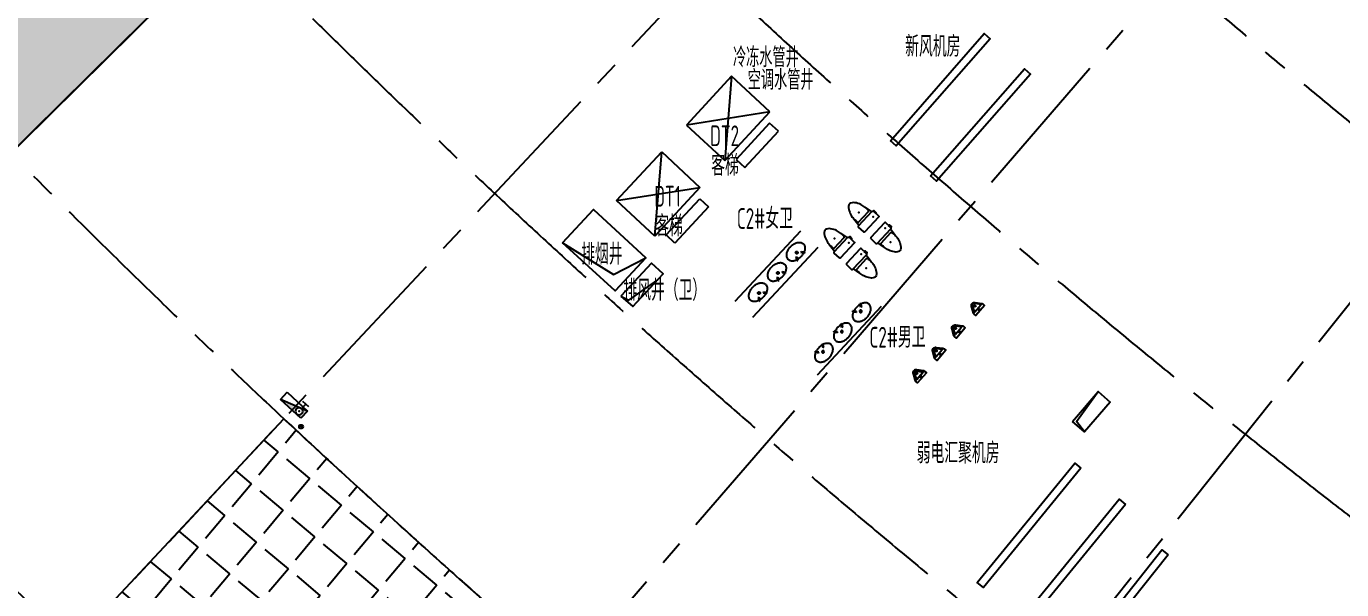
# Model space of a CAD drawing. Extents: x -668578 to 2331563, y -1202445 to 1620273.
# Drawn here: x 427372 to 460624, y 107551 to 121794 of the extents above; entities that cross this region are included whole.
import ezdxf

# ---------------------------------------------------------------- set-up
doc = ezdxf.new("R2010")
doc.units = 0
for name, pattern in [('CENTER2', [28.575, 19.05, -3.175, 3.175, -3.175]), ('Continuous-STLayerSet-Col', [0]), ('DASH', [0.35, 0.25, -0.1]), ('DASHED2', [9.525, 6.35, -3.175]), ('Y000000S0$0$CONTINOUS', [0])]:
    doc.linetypes.add(name, pattern=pattern)
doc.layers.get('0').update_dxf_attribs({"color": 8})
doc.layers.get('Defpoints').update_dxf_attribs({"color": 8})
for name, color, linetype in [('#标注', 8, 'Continuous'), ('#轴线', 8, 'CENTER2'), ('A-AL', 8, 'Continuous'), ('A-BEAM-PLAN-C', 8, 'Continuous'), ('A-DIMS-150', 8, 'Continuous'), ('A-EVTR', 8, 'Continuous'), ('A-FIXT', 8, 'Continuous'), ('dim', 8, 'Continuous'), ('外轮廓', 8, 'Continuous'), ('建-文字', 8, 'Continuous'), ('建-洁具', 8, 'Continuous'), ('暖-空调箱-基础', 8, 'Continuous'), ('水-消防-消火栓', 8, 'Continuous'), ('水-消防-消火栓-标识', 8, 'Continuous'), ('降板', 8, 'Continuous')]:
    doc.layers.add(name, color=color, linetype=linetype)
doc.layers.add('A-X-CHEK', color=8, linetype='DASHED2', plot=False)
doc.styles.add('JHZX', font='jrs.shx', dxfattribs={"width": 0.6, "bigfont": 'jhz.shx'})
doc.styles.add('XD2008', font='xd-hzs.shx', dxfattribs={"width": 0.7, "bigfont": 'xd-hztxt.shx'})
doc.dimstyles.new('JZBZ-300', dxfattribs={"dimscale": 300, "dimtxt": 3, "dimasz": 1.5, "dimexe": 1, "dimexo": 1, "dimgap": 0.5, "dimtad": 1, "dimdec": 0, "dimdsep": 46, "dimtxsty": 'JHZX', "dimblk1": 'ARCHTICK', "dimblk2": 'ARCHTICK', "dimsah": 1, "dimcen": 0, "dimclrd": 1, "dimclre": 1, "dimclrt": 2, "dimazin": 2, "dimtfac": 1, "dimtdec": 0, "dimtix": 1, "dimtmove": 0, "dimatfit": 3, "dimfxl": 0, "dimtolj": 1, "dimlwd": -1, "dimlwe": -1, "dimarcsym": 0})
doc.dimstyles.new('JZBZ-400', dxfattribs={"dimscale": 400, "dimtxt": 3, "dimasz": 1.5, "dimexe": 1, "dimexo": 1, "dimgap": 0.5, "dimtad": 1, "dimdec": 0, "dimdsep": 46, "dimtxsty": 'JHZX', "dimblk1": 'ARCHTICK', "dimblk2": 'ARCHTICK', "dimsah": 1, "dimcen": 0, "dimclrd": 1, "dimclre": 1, "dimclrt": 2, "dimazin": 2, "dimtfac": 1, "dimtdec": 0, "dimtix": 1, "dimtmove": 0, "dimatfit": 3, "dimfxl": 0, "dimtolj": 1, "dimlwd": -1, "dimlwe": -1, "dimarcsym": 0})

# ---------------------------------------------------------------- blocks, each defined once
blk = doc.blocks.new('_ARCHTICK')
at = {"color": 0, "linetype": 'ByBlock', "const_width": 0.15}
blk.add_lwpolyline([(-0.5, -0.5), (0.5, 0.5)], dxfattribs=at)
blk = doc.blocks.new('*D2939')
at = {"layer": '#标注', "ltscale": 300, "transparency": 16777216}
for p, q in [((-1773, -1481), (-9342, -7863)), ((165914, -92056), (164727, -101884))]:
    blk.add_line(p, q, dxfattribs=at)
blk.add_arc((197092, 166179), 269610, 220.13382, 263.11563, dxfattribs=at)
at = {"layer": 'Defpoints', "color": 0, "ltscale": 300, "transparency": 16777216}
for p in [(197092, 166179), (-1467, -1224), (40380, -53208), (165962, -91659)]:
    blk.add_point(p, dxfattribs=at)
at = {"layer": '#标注', "ltscale": 300, "transparency": 16777216, "xscale": 600, "yscale": 600, "zscale": 600}
for p, rotation in [((-9036, -7605), 130.1338192809485), ((164775, -101487), 353.1156299250187)]:
    blk.add_blockref('_ARCHTICK', p, dxfattribs=dict(at, rotation=rotation))
at = {"layer": '#标注', "ltscale": 300, "transparency": 16777216, "insert": (69342, -70334), "char_height": 1200, "attachment_point": 5, "rotation": 331.6247, "style": 'JHZX'}
blk.add_mtext('\\A1;42.98°', dxfattribs=at)
blk = doc.blocks.new('*D1799')
at = {"layer": '#标注', "color": 1, "ltscale": 300, "transparency": 16777216}
for p, q in [((427542, 122728), (427862, 123044)), ((427542, 122728), (426475, 121674)), ((427648, 122620), (427331, 122941)), ((426581, 121566), (426264, 121887)), ((426475, 121674), (426155, 121357))]:
    blk.add_line(p, q, dxfattribs=at)
at = {"layer": 'Defpoints', "color": 0, "ltscale": 300, "transparency": 16777216}
for p in [(427859, 122407), (426475, 121674), (426792, 121353)]:
    blk.add_point(p, dxfattribs=at)
at = {"layer": '#标注', "color": 1, "ltscale": 300, "transparency": 16777216, "xscale": 450, "yscale": 450, "zscale": 450}
for p, rotation in [((427542, 122728), 224.6582207629093), ((426475, 121674), 44.65822076290928)]:
    blk.add_blockref('_ARCHTICK', p, dxfattribs=dict(at, rotation=rotation))
at = {"layer": '#标注', "color": 2, "ltscale": 300, "transparency": 16777216, "insert": (426586, 122628), "char_height": 900, "attachment_point": 5, "rotation": 44.6582, "style": 'JHZX'}
blk.add_mtext('\\A1;1500', dxfattribs=at)
blk = doc.blocks.new('$lvtry$00000206')
at = {"color": 0}
for points in [[(-253, -220, -0.414214), (-275, -198), (-275, -22, -0.414214), (-253, 0), (253, 0, -0.414214), (275, -22), (275, -198, -0.414214), (253, -220)], [(181, -286), (-181, -286, 0.39219), (-201, -305), (-202, -326), (-204, -363), (-205, -398), (-204, -429), (-201, -459), (-197, -488), (-189, -518), (-180, -550), (-168, -584), (-153, -619), (-135, -654), (-114, -687), (-90, -717), (-63, -741), (-33, -760), (-12, -767, 0.15433), (12, -767), (33, -760), (63, -741), (90, -717), (114, -687), (135, -654), (153, -619), (168, -584), (180, -550), (189, -518), (197, -488), (201, -459), (204, -429), (205, -398), (204, -363), (202, -326), (201, -305, 0.39219)]]:
    blk.add_lwpolyline(points, format="xyb", close=True, dxfattribs=at)
blk.add_lwpolyline([(-275, -120), (-297, -120), (-297, -200), (-275, -200)], close=True, dxfattribs=at)
for points in [[(-205, -428), (-235, -220)], [(205, -428), (235, -220)]]:
    blk.add_lwpolyline(points, dxfattribs=at)
for p in [(-166, -109), (1, -443)]:
    blk.add_point(p, dxfattribs=at)
blk = doc.blocks.new('A$C56F85882_M')
at = {"layer": 'A-FIXT', "linetype": 'Y000000S0$0$CONTINOUS', "lineweight": -3, "xscale": -1}
blk.add_blockref('$lvtry$00000206', (-462, 1512), dxfattribs=at)
blk = doc.blocks.new('$lvtry$00000221')
at = {"color": 0}
for p, q in [((-124, -91), (-43, -216)), ((-116, -76), (116, -76)), ((43, -216), (124, -91))]:
    blk.add_line(p, q, dxfattribs=at)
blk.add_lwpolyline([(69, -231, -0.57735), (-69, -231), (-162, -88, -0.145378), (-170, -61), (-170, 0), (170, 0), (170, -61, -0.145378), (162, -88)], format="xyb", close=True, dxfattribs=at)
for centre, radius in [((0, -177), 20), ((0, -38), 17.7)]:
    blk.add_circle(centre, radius, dxfattribs=at)
for centre, radius, start, end in [((-116, -86), 10, 90, 213.0863), ((0, -191), 50, 210, 330), ((116, -86), 10, 326.9137, 90)]:
    blk.add_arc(centre, radius, start, end, dxfattribs=at)
for p in [(0, -38), (0, -177)]:
    blk.add_point(p, dxfattribs=at)
blk = doc.blocks.new('A$C206F0229')
at = {"layer": 'A-FIXT', "linetype": 'Y000000S0$0$CONTINOUS', "lineweight": -3, "extrusion": (0, 0, -1), "xscale": -1, "zscale": -1, "rotation": 269.9999999999999}
blk.add_blockref('$lvtry$00000221', (0, 362), dxfattribs=at)
blk = doc.blocks.new('A$C56F85882')
at = {"layer": 'A-FIXT', "linetype": 'Y000000S0$0$CONTINOUS', "lineweight": -3}
blk.add_blockref('$lvtry$00000206', (462, 1512), dxfattribs=at)
blk = doc.blocks.new('A$C346B0DA7')
for p, q in [((59, 99), (138, 146)), ((59, 99), (71, 79)), ((71, 79), (150, 126)), ((138, 146), (150, 126)), ((59, -99), (71, -79)), ((59, -99), (138, -146)), ((71, -79), (150, -126)), ((150, -126), (138, -146))]:
    blk.add_line(p, q)
for points in [[(124, 138, 0.012883), (119, 150, 0.028735), (103, 183, 0.038584), (81, 215, 0.043635), (58, 239, 0.046948), (30, 260, 0.060002), (3, 271, 0.075785), (-27, 275, 0.060889), (-62, 271, 0.054586), (-94, 259, 0.054379), (-122, 240, 0.038321), (-146, 217, 0.035303), (-168, 189, 0.040035), (-185, 157, 0.032621), (-200, 118, 0.024635), (-211, 77, 0.053768), (-218, -1), (-216, -39), (-211, -76, 1826.718919)], [(124, 138, 0.012883), (119, 150, 0.028735), (103, 183, 0.038584), (81, 215, 0.043635), (58, 239, 0.046948), (30, 260, 0.060002), (3, 271, 0.075785), (-27, 275, 0.060889), (-62, 271, 0.054586), (-94, 259, 0.054379), (-122, 240, 0.038321), (-146, 217, 0.035303), (-168, 189, 0.040035), (-185, 157, 0.032621), (-200, 118, 0.024635), (-211, 77, 0.053768), (-218, -1), (-216, -39), (-211, -76, 1826.718919)], [(124, 138, 0.012883), (119, 150, 0.028735), (103, 183, 0.038584), (81, 215, 0.043635), (58, 239, 0.046948), (30, 260, 0.060002), (3, 271, 0.075785), (-27, 275, 0.060889), (-62, 271, 0.054586), (-94, 259, 0.054379), (-122, 240, 0.038321), (-146, 217, 0.035303), (-168, 189, 0.040035), (-185, 157, 0.032621), (-200, 118, 0.024635), (-211, 77, 0.053768), (-218, -1), (-216, -39), (-211, -76, 1826.718919)], [(124, 138, 0.012883), (119, 150, 0.028735), (103, 183, 0.038584), (81, 215, 0.043635), (58, 239, 0.046948), (30, 260, 0.060002), (3, 271, 0.075785), (-27, 275, 0.060889), (-62, 271, 0.054586), (-94, 259, 0.054379), (-122, 240, 0.038321), (-146, 217, 0.035303), (-168, 189, 0.040035), (-185, 157, 0.032621), (-200, 118, 0.024635), (-211, 77, 0.053768), (-218, -1), (-216, -39), (-211, -76, 1826.718919)], [(132, -115, 0.025128), (138, -85, 0.042673), (146, 0), (144, 42, 0.021447), (138, 85, 0.025126), (132, 115)], [(132, -115, 0.025128), (138, -85, 0.042673), (146, 0), (144, 42, 0.021447), (138, 85, 0.025126), (132, 115)], [(132, -115, 0.025128), (138, -85, 0.042673), (146, 0), (144, 42, 0.021447), (138, 85, 0.025126), (132, 115)], [(132, -115, 0.025128), (138, -85, 0.042673), (146, 0), (144, 42, 0.021447), (138, 85, 0.025126), (132, 115)], [(-211, -76, 0.02503), (-200, -118, 0.032621), (-185, -157, 0.040035), (-168, -189, 0.035303), (-146, -217, 0.038321), (-122, -240, 0.054379), (-94, -259, 0.054586), (-62, -271, 0.060889), (-27, -275, 0.075785), (3, -271, 0.060002), (30, -260, 0.046948), (58, -239, 0.043635), (81, -215, 0.038584), (103, -183, 0.028735), (119, -150, 0.012881), (124, -138)], [(-211, -76, 0.02503), (-200, -118, 0.032621), (-185, -157, 0.040035), (-168, -189, 0.035303), (-146, -217, 0.038321), (-122, -240, 0.054379), (-94, -259, 0.054586), (-62, -271, 0.060889), (-27, -275, 0.075785), (3, -271, 0.060002), (30, -260, 0.046948), (58, -239, 0.043635), (81, -215, 0.038584), (103, -183, 0.028735), (119, -150, 0.012881), (124, -138)], [(-211, -76, 0.02503), (-200, -118, 0.032621), (-185, -157, 0.040035), (-168, -189, 0.035303), (-146, -217, 0.038321), (-122, -240, 0.054379), (-94, -259, 0.054586), (-62, -271, 0.060889), (-27, -275, 0.075785), (3, -271, 0.060002), (30, -260, 0.046948), (58, -239, 0.043635), (81, -215, 0.038584), (103, -183, 0.028735), (119, -150, 0.012881), (124, -138)], [(-211, -76, 0.02503), (-200, -118, 0.032621), (-185, -157, 0.040035), (-168, -189, 0.035303), (-146, -217, 0.038321), (-122, -240, 0.054379), (-94, -259, 0.054586), (-62, -271, 0.060889), (-27, -275, 0.075785), (3, -271, 0.060002), (30, -260, 0.046948), (58, -239, 0.043635), (81, -215, 0.038584), (103, -183, 0.028735), (119, -150, 0.012881), (124, -138)]]:
    blk.add_lwpolyline(points, format="xyb")
blk.add_lwpolyline([(-29, 0, 0.414221), (0, -29, 0.414221), (29, 0, 0.414221), (0, 29, 0.414221)], format="xyb", close=True)
blk.add_lwpolyline([(-29, 0, 0.414221), (0, -29, 0.414221), (29, 0, 0.414221), (0, 29, 0.414221)], format="xyb", close=True)
blk.add_lwpolyline([(-29, 0, 0.414221), (0, -29, 0.414221), (29, 0, 0.414221), (0, 29, 0.414221)], format="xyb", close=True)
blk.add_lwpolyline([(-29, 0, 0.414221), (0, -29, 0.414221), (29, 0, 0.414221), (0, 29, 0.414221)], format="xyb", close=True)
blk = doc.blocks.new('A$C206F0229_M')
at = {"layer": 'A-FIXT', "linetype": 'Y000000S0$0$CONTINOUS', "lineweight": -3, "extrusion": (0, 0, -1), "zscale": -1, "rotation": 90.00000000000011}
blk.add_blockref('$lvtry$00000221', (0, 362), dxfattribs=at)
blk = doc.blocks.new('消火栓箱-111')
blk.add_hatch(color=256).paths.add_polyline_path([(-200, -54), (-200, -60, -0.414214), (-110, -150, -1), (-290, -150, -0.414214), (-200, -60), (-200, -54), (-350, 0), (-350, -250), (350, -250)])
for p, q in [((350, 0), (-350, 0)), ((-350, 0), (350, -250)), ((-350, 0), (-350, -250)), ((-300, 100), (-100, 100)), ((-200, -60), (-200, 100)), ((350, -250), (350, 0)), ((-350, -250), (350, -250))]:
    blk.add_line(p, q)
blk.add_circle((-200, -150), 90)
blk.add_point((-200, -150))
at = {"layer": '水-消防-消火栓'}
blk.add_arc((-350, 0), 700, 359.9687, 0, dxfattribs=at)
blk = doc.blocks.new('立管-R75-1')
at = {"linetype": 'Continuous'}
blk.add_circle((0, 0), 75, dxfattribs=at)
blk.add_point((0, 0), dxfattribs=at)
blk = doc.blocks.new('A$C9fbb2d7a')
at = {"layer": 'A-X-CHEK'}
h = blk.add_hatch(dxfattribs=at)
h.set_pattern_fill('ANGLE', color=256, scale=200)
h.set_pattern_definition([(0, (-1238859.8, -412081.4), (0, 698.5), [508, -190.5]), (90, (-1238859.8, -412081.4), (-698.5, 4e-14), [508, -190.5])])
edge = h.paths.add_edge_path()
edge.add_line((-151566, 4735), (-115561, 36327))
edge.add_arc((-37220, 106548), 105206, 219.44573, 221.87131, ccw=False)
edge.add_line((-118463, 39706), (-119096, 39172))
edge.add_arc((-121034, 37015), 2900, 48.062, 130.1338)
edge.add_line((-122903, 39232), (-154479, 12611))
edge.add_arc((-152610, 10394), 2900, 130.1338, 220.1563)
edge.add_line((-154826, 8524), (-151566, 4735))
at = {"layer": 'Defpoints'}
h = blk.add_hatch(dxfattribs=at)
h.set_pattern_fill('GRASS', color=8, scale=300, angle=135)
h.set_pattern_definition([(225, (-1238859.8, -412081.4), (-2e-13, -846.65754), [158.7484, -1038.6061]), (180, (-1238859.8, -412081.4), (-6e-14, -846.6581), [158.7484, -687.9097]), (270, (-1238859.8, -412081.4), (846.6581, -6e-14), [158.7484, -687.9097])])
edge = h.paths.add_edge_path()
edge.add_line((-107889, 26401), (-140787, -6107))
edge.add_line((-140787, -6107), (-141018, -6335))
edge.add_arc((55189, 186133), 274848, 220.1159, 224.44881, ccw=False)
edge.add_arc((-153276, 10486), 2250, 130.1329, 220.0451, ccw=False)
edge.add_line((-154726, 12206), (-122692, 39214))
edge.add_arc((-121016, 37269), 2567, 49.4821, 130.7523, ccw=False)
edge.add_line((-119349, 39221), (-118439, 39988))
edge.add_arc((42590, 175095), 210200, 219.99753, 222.53231)
edge.add_line((-112306, 32998), (-113156, 32223))
edge.add_arc((42542, 175044), 211281, 222.53007, 224.65742)
edge.add_line((-107747, 26542), (-107889, 26401))
at = {"layer": '外轮廓'}
h = blk.add_hatch(dxfattribs=at)
h.set_pattern_fill('ANGLE', color=8, scale=300, angle=140)
h.set_pattern_definition([(140, (-1726037.3, -423744.3), (-673.4807, -802.62307), [762, -285.75]), (230, (-1726037.3, -423744.3), (802.62307, -673.4807), [762, -285.75])])
edge = h.paths.add_edge_path()
edge.add_line((-129393, -8821), (-124066, -3124))
edge.add_arc((42590, 175095), 244000, 226.92042, 231.44482)
edge.add_line((-109488, -15715), (-119772, -28618))
edge.add_arc((129701, 273708), 391967, 227.91091, 230.47126, ccw=False)
edge.add_line((-133028, -17172), (-128521, -12354))
edge.add_line((-128521, -12354), (-127522, -13263))
edge.add_line((-127522, -13263), (-126155, -11797))
edge.add_line((-126155, -11797), (-129393, -8821))
at = {"layer": 'A-AL'}
blk.add_lwpolyline([(-84240, 6467, -0.045655), (-112728, 32275)], format="xyb", dxfattribs=at)
at = {"layer": 'A-BEAM-PLAN-C', "linetype": 'Continuous-STLayerSet-Col'}
for points in [[(-117027, 1328), (-116242, 2168), (-114922, 944), (-115697, 115)], [(-115548, -19), (-115251, -287), (-114480, 538), (-114775, 809)]]:
    blk.add_lwpolyline(points, close=True, dxfattribs=at)
at = {"layer": 'A-BEAM-PLAN-C'}
blk.add_lwpolyline([(-104134, -3194), (-103480, -2437), (-103177, -2699), (-103831, -3456)], close=True, dxfattribs=at)
at = {"layer": 'A-DIMS-150'}
for points in [[(-117027, 1328), (-115734, 526), (-114922, 944)], [(-115548, -19), (-115345, -126), (-114617, 392)], [(-103831, -3456), (-104028, -3188), (-103480, -2437)]]:
    blk.add_lwpolyline(points, dxfattribs=at)
at = {"layer": 'A-EVTR'}
for p, q in [((-112756, 5535), (-113894, 4300)), ((-112756, 5535), (-112923, 3405)), ((-111785, 4641), (-112756, 5535)), ((-111785, 4641), (-113894, 4300)), ((-112923, 3405), (-111785, 4641)), ((-111789, 4353), (-112636, 3433)), ((-111567, 4148), (-111789, 4353)), ((-113894, 4300), (-112923, 3405)), ((-112414, 3229), (-111567, 4148)), ((-115661, 2396), (-114517, 3627)), ((-114694, 1497), (-114517, 3627)), ((-114517, 3627), (-113550, 2728)), ((-112636, 3433), (-112414, 3229)), ((-115661, 2396), (-113550, 2728)), ((-113550, 2728), (-114694, 1497)), ((-114694, 1497), (-115661, 2396)), ((-114407, 1524), (-113556, 2440)), ((-113556, 2440), (-113335, 2234)), ((-113335, 2234), (-114186, 1319)), ((-114186, 1319), (-114407, 1524))]:
    blk.add_line(p, q, dxfattribs=at)
at = {"layer": 'A-FIXT'}
for p, q in [((-111006, 1618), (-112670, -162)), ((-108965, -288), (-110583, -2022))]:
    blk.add_line(p, q, dxfattribs=at)
at = {"layer": '外轮廓', "color": 3}
for points in [[(-84887, 6266, -0.04572), (-113438, 32235, -0.04572)], [(-84078, 5908, -0.046504), (-113156, 32223, -0.046504)]]:
    blk.add_lwpolyline(points, format="xyb", dxfattribs=at)
at = {"layer": '外轮廓', "color": 3, "linetype": 'DASH', "ltscale": 5}
blk.add_lwpolyline([(-112763, 26786), (-144951, -5020, 0.412976), (-144980, -8689, 0.149442), (-10150, -82155, 0.414726), (-7076, -80123), (1875, -35767, 0.413123), (-150, -32706, -0.149509), (-109077, 26754, 0.415715), (-112763, 26786)], format="xyb", close=True, dxfattribs=at)
at = {"layer": '外轮廓', "color": 8}
blk.add_lwpolyline([(-129393, -8821), (-124066, -3124, 0.019744), (-109488, -15715), (-119772, -28618, -0.011172), (-133028, -17172), (-128521, -12354), (-127522, -13263), (-126155, -11797)], format="xyb", close=True, dxfattribs=at)
at = {"layer": '外轮廓'}
for radius, start, end in [(195700, 211.06464, 249.3814), (195500, 211.09996, 249.38124)]:
    blk.add_arc((42590, 175095), radius, start, end, dxfattribs=at)
at = {"layer": '建-洁具'}
blk.add_line((-110567, 1209), (-112224, -563), dxfattribs=at)
at = {"layer": '暖-空调箱-基础', "elevation": 0}
for points in [[(-108737, 3907), (-106363, 6614), (-106213, 6482), (-108586, 3775)], [(-107722, 3017), (-105348, 5724), (-105198, 5592), (-107571, 2885)], [(-103919, -4368), (-106386, -7389), (-106541, -7263), (-104074, -4242)], [(-102796, -5286), (-105263, -8307), (-105418, -8180), (-102951, -5159)]]:
    blk.add_lwpolyline(points, close=True, dxfattribs=at)
at = {"layer": '暖-空调箱-基础'}
blk.add_lwpolyline([(-101714, -6561), (-104138, -9616), (-104295, -9491), (-101870, -6437)], close=True, dxfattribs=at)
at = {"layer": '降板', "linetype": 'DASH', "const_width": 50}
blk.add_lwpolyline([(-107889, 26401), (-140787, -6107), (-141018, -6335, -0.018908), (-154998, 9039, -0.413765), (-154726, 12206), (-122692, 39214, -0.370259), (-119349, 39221), (-118439, 39988, 0.011061), (-112306, 32998), (-113156, 32223, 0.009283), (-107747, 26542)], format="xyb", close=True, dxfattribs=at)
at = {"layer": 'A-FIXT'}
for name, p, rotation in [('A$C56F85882', (-109998, 3157), 226.989481348223), ('A$C56F85882', (-110612, 2499), 226.989481348223), ('A$C56F85882_M', (-107637, 952), 46.9204201115021), ('A$C56F85882_M', (-108252, 295), 46.9204201115021), ('A$C346B0DA7', (-109486, -406), 136.8181273951779), ('A$C346B0DA7', (-109963, -918), 136.8181273951779), ('A$C206F0229', (-106719, -679), 139.182619462471), ('A$C346B0DA7', (-110441, -1430), 136.8181273951779), ('A$C206F0229', (-107209, -1247), 139.182619462471), ('A$C206F0229', (-107699, -1814), 139.182619462471)]:
    blk.add_blockref(name, p, dxfattribs=dict(at, rotation=rotation))
at = {"layer": 'A-FIXT', "xscale": -1, "rotation": 137.1051565572797}
for p in [(-111102, 1077), (-111580, 565), (-112058, 54)]:
    blk.add_blockref('A$C346B0DA7', p, dxfattribs=at)
at = {"layer": 'A-FIXT', "extrusion": (0, 0, -1), "xscale": -1, "zscale": -1, "rotation": 130.8173805375289}
blk.add_blockref('$lvtry$00000221', (106465, -386), dxfattribs=at)
at = {"layer": '建-洁具', "rotation": 319.1826194626979}
blk.add_blockref('A$C206F0229_M', (-108173, -2363), dxfattribs=at)
at = {"layer": '水-消防-消火栓', "xscale": -1, "rotation": 316.9204201116109}
blk.add_blockref('消火栓箱-111', (-123727, -2688), dxfattribs=at)
at = {"layer": '水-消防-消火栓-标识', "xscale": 0.6666666665114466, "yscale": 0.6666666665114466, "zscale": 0.6666666665114466, "rotation": 44.61166657402055}
blk.add_blockref('立管-R75-1', (-123635, -3322), dxfattribs=at)
at = {"layer": '建-文字', "style": 'XD2008', "width": 0.7}
for s, height, p in [('冷冻水管井', 500, (-112715, 5766)), ('新风机房', 525, (-108362, 6029)), ('空调水管井', 500, (-112342, 5194)), ('DT2', 525, (-113292, 3769)), ('客梯', 525, (-113267, 3021)), ('DT1', 525, (-114706, 2240)), ('客梯', 525, (-114681, 1492)), ('C2#女卫', 525, (-112617, 1678)), ('排烟井', 525, (-116555, 774)), ('排风井（卫）', 525, (-115487, -133)), ('C2#男卫', 525, (-109266, -1324)), ('弱电汇聚机房', 525, (-108071, -4251))]:
    blk.add_text(s, height=height, dxfattribs=at).set_placement(p)
blk = doc.blocks.new('DSGDFG')
at = {"layer": '#标注', "ltscale": 300}
blk.add_arc((197092.2, 166179.2), 257800, 220.136073, 263.11563, dxfattribs=at)
at = {"layer": '#轴线', "ltscale": 200}
for p, q in [((62298.5, 32984.1), (12368.2, -16353.9)), ((19724.4, -23495.6), (67661.1, 27767.3)), ((73225.4, 22766.2), (27342.7, -30356.8)), ((35227.4, -36910.9), (78982.9, 17988.6))]:
    blk.add_line(p, q, dxfattribs=at)
for radius in [206950, 212800, 220600, 228400, 236200, 244000, 251800, 257800]:
    blk.add_arc((197092.2, 166179.2), radius, 218.438892, 265.140584, dxfattribs=at)
at = {"layer": '#标注', "ltscale": 300}
dim = blk.add_angular_dim_3p(base=(40379.7, -53208.3), center=(197092.1, 166179.2), p1=(-1467, -1223.5), p2=(165961.7, -91658.5), dimstyle='JZBZ-400', override={"dimclrd": 256, "dimclre": 256, "dimclrt": 256}, dxfattribs=at)
dim.commit()
dim.dimension.update_dxf_attribs({"geometry": '*D2939', "text_midpoint": (69341.6, -70334.5)})
blk = doc.blocks.new('HFJHG')
at = {"layer": '#标注', "ltscale": 300}
dim = blk.add_aligned_dim(p1=(427858.7, 122407.1), p2=(426791.7, 121352.8), distance=-451.2, dimstyle='JZBZ-300', dxfattribs=at)
dim.commit()
dim.dimension.update_dxf_attribs({"geometry": '*D1799', "text_midpoint": (426586.4, 122627.6)})

msp = doc.modelspace()

# ---------------------------------------------------------------- block references
at = {"layer": '#标注'}
for name, p in [('DSGDFG', (403448.9, 123910)), ('HFJHG', (0, 0))]:
    msp.add_blockref(name, p, dxfattribs=at)
at = {"layer": 'dim', "ltscale": 300}
msp.add_blockref('A$C9fbb2d7a', (557951.5, 114994.4), dxfattribs=at)

doc.saveas('drawing.dxf')
